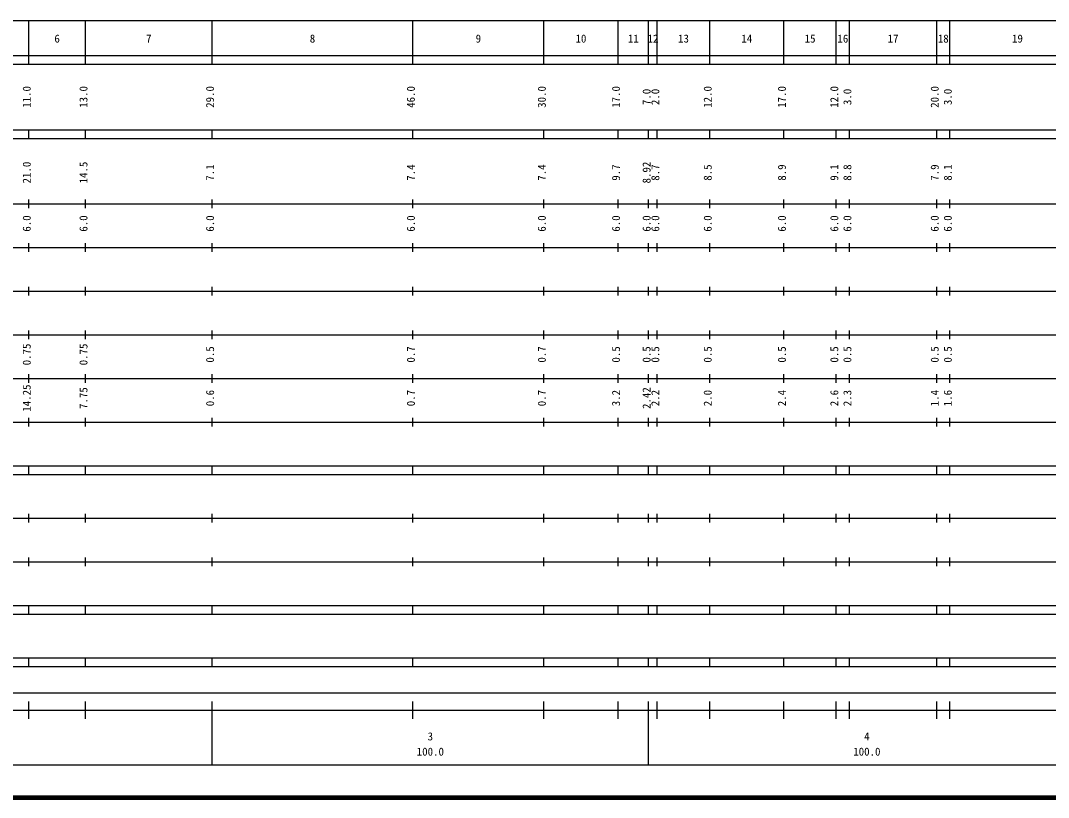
# Model space of a CAD drawing. Units: millimetres on the paper, enlarged 1000 times. Extents: x 40000 to 680000, y 20000 to 380000.
# Drawn here: x 224125 to 459597, y 20000 to 198000 of the extents above; entities that cross this region are included whole.
import ezdxf
from ezdxf.enums import TextEntityAlignment as Align

# ---------------------------------------------------------------- set-up
doc = ezdxf.new("R2010")
doc.units = ezdxf.units.MM
doc.header["$LTSCALE"] = 1000
doc.layers.add('M-TTL', color=2, linetype='Continuous', lineweight=140)
doc.layers.add('M-TTL-BAND', color=7, linetype='Continuous', lineweight=25)
doc.styles.add('ＭＳ ゴシック', font='')
doc.styles.get('ＭＳ ゴシック').set_extended_font_data('MS Gothic')

msp = doc.modelspace()

# ---------------------------------------------------------------- linework, layer by layer
at = {"layer": 'M-TTL'}
msp.add_line((40000, 20000), (680000, 20000), dxfattribs=at)
at = {"layer": 'M-TTL-BAND'}
for p, q in [((68000, 198000), (579000, 198000)), ((226000, 188000), (226000, 198000)), ((239000, 188000), (239000, 198000)), ((268000, 188000), (268000, 198000)), ((314000, 188000), (314000, 198000)), ((344000, 188000), (344000, 198000)), ((361000, 188000), (361000, 198000)), ((368000, 188000), (368000, 198000)), ((370000, 188000), (370000, 198000)), ((382000, 188000), (382000, 198000)), ((399000, 188000), (399000, 198000)), ((411000, 188000), (411000, 198000)), ((414000, 188000), (414000, 198000)), ((434000, 188000), (434000, 198000)), ((437000, 188000), (437000, 198000)), ((40000, 190000), (579000, 190000)), ((40000, 188000), (579000, 188000)), ((40000, 173000), (579000, 173000)), ((226000, 171000), (226000, 173000)), ((239000, 171000), (239000, 173000)), ((268000, 171000), (268000, 173000)), ((314000, 171000), (314000, 173000)), ((344000, 171000), (344000, 173000)), ((361000, 171000), (361000, 173000)), ((368000, 171000), (368000, 173000)), ((370000, 171000), (370000, 173000)), ((382000, 171000), (382000, 173000)), ((399000, 171000), (399000, 173000)), ((411000, 171000), (411000, 173000)), ((414000, 171000), (414000, 173000)), ((434000, 171000), (434000, 173000)), ((437000, 171000), (437000, 173000)), ((40000, 171000), (579000, 171000)), ((40000, 156000), (579000, 156000)), ((226000, 155000), (226000, 157000)), ((239000, 155000), (239000, 157000)), ((268000, 155000), (268000, 157000)), ((314000, 155000), (314000, 157000)), ((344000, 155000), (344000, 157000)), ((361000, 155000), (361000, 157000)), ((368000, 155000), (368000, 157000)), ((370000, 155000), (370000, 157000)), ((382000, 155000), (382000, 157000)), ((399000, 155000), (399000, 157000)), ((411000, 155000), (411000, 157000)), ((414000, 155000), (414000, 157000)), ((434000, 155000), (434000, 157000)), ((437000, 155000), (437000, 157000)), ((46000, 146000), (579000, 146000)), ((226000, 145000), (226000, 147000)), ((239000, 145000), (239000, 147000)), ((268000, 145000), (268000, 147000)), ((314000, 145000), (314000, 147000)), ((344000, 145000), (344000, 147000)), ((361000, 145000), (361000, 147000)), ((368000, 145000), (368000, 147000)), ((370000, 145000), (370000, 147000)), ((382000, 145000), (382000, 147000)), ((399000, 145000), (399000, 147000)), ((411000, 145000), (411000, 147000)), ((414000, 145000), (414000, 147000)), ((434000, 145000), (434000, 147000)), ((437000, 145000), (437000, 147000)), ((226000, 135000), (226000, 137000)), ((239000, 135000), (239000, 137000)), ((268000, 135000), (268000, 137000)), ((314000, 135000), (314000, 137000)), ((344000, 135000), (344000, 137000)), ((361000, 135000), (361000, 137000)), ((368000, 135000), (368000, 137000)), ((370000, 135000), (370000, 137000)), ((382000, 135000), (382000, 137000)), ((399000, 135000), (399000, 137000)), ((411000, 135000), (411000, 137000)), ((414000, 135000), (414000, 137000)), ((434000, 135000), (434000, 137000)), ((437000, 135000), (437000, 137000)), ((52000, 136000), (579000, 136000)), ((46000, 126000), (579000, 126000)), ((226000, 125000), (226000, 127000)), ((239000, 125000), (239000, 127000)), ((268000, 125000), (268000, 127000)), ((314000, 125000), (314000, 127000)), ((344000, 125000), (344000, 127000)), ((361000, 125000), (361000, 127000)), ((368000, 125000), (368000, 127000)), ((370000, 125000), (370000, 127000)), ((382000, 125000), (382000, 127000)), ((399000, 125000), (399000, 127000)), ((411000, 125000), (411000, 127000)), ((414000, 125000), (414000, 127000)), ((434000, 125000), (434000, 127000)), ((437000, 125000), (437000, 127000)), ((52000, 116000), (579000, 116000)), ((226000, 115000), (226000, 117000)), ((239000, 115000), (239000, 117000)), ((268000, 115000), (268000, 117000)), ((314000, 115000), (314000, 117000)), ((344000, 115000), (344000, 117000)), ((361000, 115000), (361000, 117000)), ((368000, 115000), (368000, 117000)), ((370000, 115000), (370000, 117000)), ((382000, 115000), (382000, 117000)), ((399000, 115000), (399000, 117000)), ((411000, 115000), (411000, 117000)), ((414000, 115000), (414000, 117000)), ((434000, 115000), (434000, 117000)), ((437000, 115000), (437000, 117000)), ((46000, 106000), (579000, 106000)), ((226000, 105000), (226000, 107000)), ((239000, 105000), (239000, 107000)), ((268000, 105000), (268000, 107000)), ((314000, 105000), (314000, 107000)), ((344000, 105000), (344000, 107000)), ((361000, 105000), (361000, 107000)), ((368000, 105000), (368000, 107000)), ((370000, 105000), (370000, 107000)), ((382000, 105000), (382000, 107000)), ((399000, 105000), (399000, 107000)), ((411000, 105000), (411000, 107000)), ((414000, 105000), (414000, 107000)), ((434000, 105000), (434000, 107000)), ((437000, 105000), (437000, 107000)), ((40000, 96000), (579000, 96000)), ((226000, 94000), (226000, 96000)), ((239000, 94000), (239000, 96000)), ((268000, 94000), (268000, 96000)), ((314000, 94000), (314000, 96000)), ((344000, 94000), (344000, 96000)), ((361000, 94000), (361000, 96000)), ((368000, 94000), (368000, 96000)), ((370000, 94000), (370000, 96000)), ((382000, 94000), (382000, 96000)), ((399000, 94000), (399000, 96000)), ((411000, 94000), (411000, 96000)), ((414000, 94000), (414000, 96000)), ((434000, 94000), (434000, 96000)), ((437000, 94000), (437000, 96000)), ((40000, 94000), (579000, 94000)), ((226000, 83000), (226000, 85000)), ((239000, 83000), (239000, 85000)), ((268000, 83000), (268000, 85000)), ((314000, 83000), (314000, 85000)), ((344000, 83000), (344000, 85000)), ((361000, 83000), (361000, 85000)), ((368000, 83000), (368000, 85000)), ((370000, 83000), (370000, 85000)), ((382000, 83000), (382000, 85000)), ((399000, 83000), (399000, 85000)), ((411000, 83000), (411000, 85000)), ((414000, 83000), (414000, 85000)), ((434000, 83000), (434000, 85000)), ((437000, 83000), (437000, 85000)), ((49000, 84000), (579000, 84000)), ((40000, 74000), (579000, 74000)), ((226000, 73000), (226000, 75000)), ((239000, 73000), (239000, 75000)), ((268000, 73000), (268000, 75000)), ((314000, 73000), (314000, 75000)), ((344000, 73000), (344000, 75000)), ((361000, 73000), (361000, 75000)), ((368000, 73000), (368000, 75000)), ((370000, 73000), (370000, 75000)), ((382000, 73000), (382000, 75000)), ((399000, 73000), (399000, 75000)), ((411000, 73000), (411000, 75000)), ((414000, 73000), (414000, 75000)), ((434000, 73000), (434000, 75000)), ((437000, 73000), (437000, 75000)), ((40000, 64000), (579000, 64000)), ((226000, 62000), (226000, 64000)), ((239000, 62000), (239000, 64000)), ((268000, 62000), (268000, 64000)), ((314000, 62000), (314000, 64000)), ((344000, 62000), (344000, 64000)), ((361000, 62000), (361000, 64000)), ((368000, 62000), (368000, 64000)), ((370000, 62000), (370000, 64000)), ((382000, 62000), (382000, 64000)), ((399000, 62000), (399000, 64000)), ((411000, 62000), (411000, 64000)), ((414000, 62000), (414000, 64000)), ((434000, 62000), (434000, 64000)), ((437000, 62000), (437000, 64000)), ((40000, 62000), (579000, 62000)), ((40000, 52000), (579000, 52000)), ((226000, 50000), (226000, 52000)), ((239000, 50000), (239000, 52000)), ((268000, 50000), (268000, 52000)), ((314000, 50000), (314000, 52000)), ((344000, 50000), (344000, 52000)), ((361000, 50000), (361000, 52000)), ((368000, 50000), (368000, 52000)), ((370000, 50000), (370000, 52000)), ((382000, 50000), (382000, 52000)), ((399000, 50000), (399000, 52000)), ((411000, 50000), (411000, 52000)), ((414000, 50000), (414000, 52000)), ((434000, 50000), (434000, 52000)), ((437000, 50000), (437000, 52000)), ((40000, 50000), (579000, 50000)), ((71000, 44000), (565000, 44000)), ((226000, 38000), (226000, 42000)), ((239000, 38000), (239000, 42000)), ((268000, 27500), (268000, 42000)), ((314000, 38000), (314000, 42000)), ((344000, 38000), (344000, 42000)), ((361000, 38000), (361000, 42000)), ((368000, 27500), (368000, 42000)), ((370000, 38000), (370000, 42000)), ((382000, 38000), (382000, 42000)), ((399000, 38000), (399000, 42000)), ((411000, 38000), (411000, 42000)), ((414000, 38000), (414000, 42000)), ((434000, 38000), (434000, 42000)), ((437000, 38000), (437000, 42000)), ((40000, 40000), (579000, 40000)), ((68000, 27500), (579000, 27500))]:
    msp.add_line(p, q, dxfattribs=at)

# ---------------------------------------------------------------- texts
at = {"layer": 'M-TTL-BAND', "style": 'ＭＳ ゴシック'}
for s, p in [('6', (232500, 192405)), ('7', (253500, 192405)), ('8', (291000, 192405)), ('9', (329000, 192405)), ('10', (352500, 192405)), ('11', (364500, 192405)), ('12', (369000, 192405)), ('13', (376000, 192405)), ('14', (390500, 192405)), ('15', (405000, 192405)), ('16', (412500, 192405)), ('17', (424000, 192405)), ('18', (435500, 192405)), ('19', (452500, 192405)), ('3', (318000, 32523)), ('4', (418000, 32523)), ('100.0', (318000, 29033)), ('100.0', (418000, 29033))]:
    msp.add_text(s, height=1833, dxfattribs=at).set_placement(p, align=Align.BOTTOM_CENTER)
for s, p in [('11.0', (227000, 180500)), ('13.0', (240000, 180500)), ('29.0', (269000, 180500)), ('46.0', (315000, 180500)), ('30.0', (345000, 180500)), ('17.0', (362000, 180500)), ('7.0', (369000, 180500)), ('2.0', (371000, 180500)), ('12.0', (383000, 180500)), ('17.0', (400000, 180500)), ('12.0', (412000, 180500)), ('3.0', (415000, 180500)), ('20.0', (435000, 180500)), ('3.0', (438000, 180500)), ('21.0', (227000, 163174)), ('14.5', (240000, 163174)), ('7.1', (269000, 163174)), ('7.4', (315000, 163174)), ('7.4', (345000, 163174)), ('9.7', (362000, 163174)), ('8.92', (369000, 163174)), ('8.7', (371000, 163174)), ('8.5', (383000, 163174)), ('8.9', (400000, 163174)), ('9.1', (412000, 163174)), ('8.8', (415000, 163174)), ('7.9', (435000, 163174)), ('8.1', (438000, 163174)), ('6.0', (227000, 151500)), ('6.0', (240000, 151500)), ('6.0', (269000, 151500)), ('6.0', (315000, 151500)), ('6.0', (345000, 151500)), ('6.0', (362000, 151500)), ('6.0', (369000, 151500)), ('6.0', (371000, 151500)), ('6.0', (383000, 151500)), ('6.0', (400000, 151500)), ('6.0', (412000, 151500)), ('6.0', (415000, 151500)), ('6.0', (435000, 151500)), ('6.0', (438000, 151500)), ('0.75', (227000, 121500)), ('0.75', (240000, 121500)), ('0.5', (269000, 121500)), ('0.7', (315000, 121500)), ('0.7', (345000, 121500)), ('0.5', (362000, 121500)), ('0.5', (369000, 121500)), ('0.5', (371000, 121500)), ('0.5', (383000, 121500)), ('0.5', (400000, 121500)), ('0.5', (412000, 121500)), ('0.5', (415000, 121500)), ('0.5', (435000, 121500)), ('0.5', (438000, 121500)), ('14.25', (227000, 111500)), ('7.75', (240000, 111500)), ('0.6', (269000, 111500)), ('0.7', (315000, 111500)), ('0.7', (345000, 111500)), ('3.2', (362000, 111500)), ('2.42', (369000, 111500)), ('2.2', (371000, 111500)), ('2.0', (383000, 111500)), ('2.4', (400000, 111500)), ('2.6', (412000, 111500)), ('2.3', (415000, 111500)), ('1.4', (435000, 111500)), ('1.6', (438000, 111500))]:
    msp.add_text(s, height=1833, rotation=90, dxfattribs=at).set_placement(p, align=Align.BOTTOM_CENTER)

doc.saveas('drawing.dxf')
